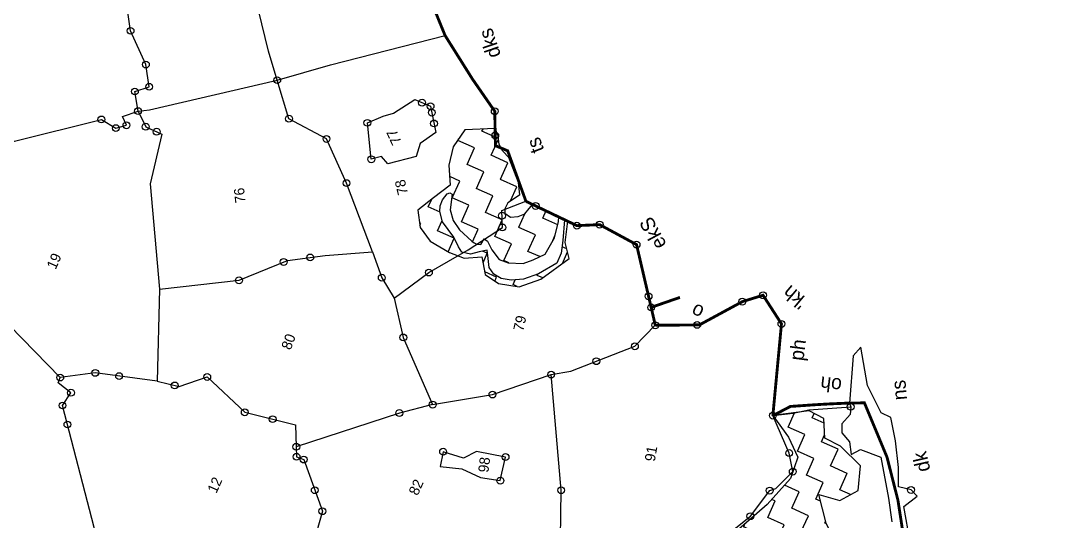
# Model space of a CAD drawing. Header units: metres. Extents: x 320588 to 323443, y 1845165 to 1849428.
# Drawn here: x 321560 to 323403, y 1846572 to 1847456 of the extents above; entities that cross this region are included whole.
import ezdxf

# ---------------------------------------------------------------- set-up
doc = ezdxf.new("R2010")
doc.units = ezdxf.units.M
doc.header["$LTSCALE"] = 0.3
doc.linetypes.add('DASHDOT', pattern=[1, 0.5, -0.25, 0, -0.25])
doc.linetypes.add('DIVIDE', pattern=[1.25, 0.5, -0.25, 0, -0.25, 0, -0.25])
for name, color, linetype in [('LINE_WATER', 4, 'Continuous'), ('OFF', 1, 'Continuous'), ('POLY_HATCH', 12, 'Continuous'), ('POLY_PARCEL', 6, 'Continuous'), ('POLY_WATER', 4, 'Continuous'), ('SYM_LOGO', 1, 'Continuous'), ('SYM_STONE', 1, 'Continuous'), ('TEXT_MAPOUT', 7, 'Continuous'), ('TEXT_PARCEL', 7, 'Continuous'), ('V_BOUND_LINE', 7, 'Continuous'), ('V_BOUND_STREAM_LINE', 7, 'DASHDOT'), ('V_DIVIDE_LINE', 7, 'DIVIDE')]:
    doc.layers.add(name, color=color, linetype=linetype)
doc.styles.add('TEXT_MAP', font='', dxfattribs={"height": 1.8})
doc.styles.get('TEXT_MAP').set_extended_font_data('Kruti Dev 050')
pattern_1 = [(66.6566, (323053.09, 1844612.276), (-17.15093, 43.19366), [32.8622, -32.8622]), (156.6566, (323066.11, 1844642.448), (-43.19366, -17.15093), [32.8622, -32.8622])]

# ---------------------------------------------------------------- blocks, each defined once
blk = doc.blocks.new('STONE')
blk.add_circle((0, 0), 0.851)
blk = doc.blocks.new('RGDFG')
at = {"layer": 'POLY_HATCH'}
h = blk.add_hatch(dxfattribs=at)
h.set_pattern_fill('ZIGZAG', color=256, scale=10.350296, angle=66.6566, style=0)
h.set_pattern_definition(pattern_1)
h.paths.add_polyline_path([(322339.1, 1847215.6), (322318.4, 1847184.5), (322311.3, 1847151.2), (322314, 1847115.4), (322283.9, 1847092), (322256, 1847069.5), (322260.7, 1847038.3), (322279.3, 1847013.9), (322314.1, 1846993.5), (322340.8, 1846983.7), (322372.9, 1846986.3), (322379.1, 1846954.5), (322403.2, 1846938.6), (322440.9, 1846933.3), (322479.8, 1846947.4), (322530.7, 1846985.5), (322523.1, 1847014.3), (322527, 1847052.7), (322521.2, 1847055.5), (322518.8, 1847018), (322516, 1846994.8), (322508.1, 1846976.7), (322475.3, 1846957.1), (322448.7, 1846947), (322426.3, 1846945.1), (322408.1, 1846948), (322394.7, 1846955.2), (322386.4, 1846967.4), (322384, 1846983.5), (322382, 1846998.8), (322367.7, 1846995.6), (322352, 1846990.9), (322336.4, 1846994.7), (322330.3, 1847003.8), (322321.9, 1847021.1), (322300.9, 1847048.9), (322296, 1847067.5), (322296, 1847077.5), (322300.1, 1847088.7), (322308.4, 1847099.5), (322313.6, 1847101.6), (322317.6, 1847099.2), (322314.7, 1847070.9), (322319.9, 1847051.4), (322331.5, 1847034.9), (322354.2, 1847014.3), (322358.8, 1847011.6), (322363.4, 1847009), (322370.5, 1847008.8), (322376.4, 1847019.1), (322382.5, 1847015.1), (322390.8, 1846999.3), (322404.2, 1846982), (322420.4, 1846976.4), (322447.4, 1846975.6), (322465.3, 1846982.2), (322487.1, 1846992.9), (322503.5, 1847022.5), (322510.4, 1847051.8), (322511.1, 1847060.5), (322464.4, 1847083.2), (322457.2, 1847074.8), (322449.4, 1847065.2), (322437.3, 1847060.4), (322423.8, 1847059.1), (322413.1, 1847065.8), (322412.9, 1847073.8), (322418.2, 1847084.5), (322426.5, 1847090.2), (322439.8, 1847099.6), (322437.1, 1847121.6), (322419.2, 1847166.7), (322408.3, 1847177.9), (322401.4, 1847190.2), (322399.3, 1847205.4), (322393.7, 1847218.8)])
h = blk.add_hatch(dxfattribs=at)
h.set_pattern_fill('ZIGZAG', color=256, scale=10.350296, angle=66.6566, style=0)
h.set_pattern_definition(pattern_1)
h.paths.add_polyline_path([(321836, 1846429.4), (321799.1, 1846437.6), (321739.1, 1846423.1), (321782.6, 1846408.2), (321807.1, 1846380.3), (321836.2, 1846354.2), (321847.1, 1846343.8), (321896.2, 1846314.9), (321895.2, 1846290.3), (321882.3, 1846238.1), (321891.8, 1846224.4), (321865, 1846207.1), (321846.7, 1846182.3), (321817.4, 1846154.5), (321801.1, 1846134.6), (321755.7, 1846140.7), (321724.3, 1846108.1), (321694.4, 1846119.1), (321678.7, 1846158.6), (321682.5, 1846189.6), (321665.9, 1846204.5), (321619.4, 1846186.1), (321642.9, 1846120.1), (321612.1, 1846076.6), (321604.4, 1846043), (321603.4, 1846026.5), (321613.3, 1846015.5), (321616.2, 1846005.3), (321632.9, 1845995.8), (321667, 1845989), (321687.8, 1846010.3), (321713.1, 1846024.4), (321720.5, 1846005.8), (321761.3, 1845997.8), (321798.9, 1846004.7), (321826.3, 1846037.1), (321865, 1846010.8), (321910.9, 1846037.2), (321920, 1846116), (321948.9, 1846107.4), (321978.4, 1846117.7), (321998.7, 1846151.3), (321998.6, 1846209.1), (321973.9, 1846240.9), (322008.5, 1846258.7), (322014.4, 1846294.7), (321989.7, 1846326.5), (321943.1, 1846338.9), (321912.8, 1846371.2), (321959.9, 1846391.3), (321981.2, 1846351.3), (322008.9, 1846335.5), (322075.8, 1846370.1), (322108, 1846360.1), (322110.4, 1846316.7), (322132.9, 1846297.4), (322179.2, 1846288.9), (322201.5, 1846287), (322188.6, 1846234.9), (322187.1, 1846204.7), (322223, 1846185.4), (322268.7, 1846188.8), (322261.8, 1846139.5), (322260.8, 1846114.9), (322279.8, 1846087.5), (322332.4, 1846080.2), (322396.2, 1846085.3), (322414.4, 1846069.8), (322462.7, 1846070.1), (322434.3, 1846026.6), (322442.3, 1845996.2), (322462.9, 1845981.5), (322505.3, 1845972.8), (322543.8, 1845977.4), (322587, 1846010.7), (322575.8, 1845971.3), (322580.6, 1845942.3), (322590.7, 1845916.7), (322616.6, 1845905.5), (322650.5, 1845908.2), (322675.1, 1845936.1), (322678, 1845871.4), (322692.5, 1845838.2), (322726, 1845804.4), (322760.3, 1845772.3), (322789.7, 1845782.7), (322838, 1845783.1), (322877.9, 1845817.8), (322905.9, 1845855.8), (322901.1, 1845898.2), (322952.4, 1845901.1), (322976.7, 1845904.1), (322997.5, 1845956.7), (322980.1, 1846041.2), (323012.8, 1846050.1), (323034, 1846081.4), (323037.6, 1846129.9), (323016.8, 1846148.5), (323043.2, 1846200.6), (323036.6, 1846247.7), (323019, 1846264.9), (322959.5, 1846282.9), (322973.5, 1846342.3), (322962.5, 1846370.2), (322919.9, 1846382.8), (322928.5, 1846411.8), (322882.3, 1846460.6), (322897.4, 1846486.8), (322919.2, 1846465.8), (322928.8, 1846451.3), (322961.6, 1846447.8), (322986.4, 1846465.9), (323000.6, 1846487), (323005.3, 1846502.6), (323000.7, 1846512.4), (322986.7, 1846564.6), (323024.5, 1846554.1), (323057.5, 1846572.6), (323061.3, 1846617.1), (323024.5, 1846652.3), (322996, 1846666.5), (322994.1, 1846702), (322967.2, 1846715.5), (322901.8, 1846705.9), (322930.8, 1846667.6), (322947.9, 1846631.4), (322935, 1846592.7), (322893.4, 1846545.2), (322815.1, 1846475.1), (322840.2, 1846421.9), (322843.8, 1846399.2), (322834.2, 1846359), (322843.2, 1846326.3), (322839.8, 1846300.8), (322815.9, 1846276.5), (322841.3, 1846246.3), (322859.8, 1846213.3), (322863.8, 1846169.2), (322868.8, 1846122.8), (322865.3, 1846101.2), (322855.2, 1846082.5), (322841.9, 1846038.2), (322837.7, 1846015), (322808.8, 1845979.4), (322783.1, 1845973.2), (322744.7, 1846009), (322723.5, 1846062.4), (322725.9, 1846090.2), (322696.2, 1846097.2), (322673.3, 1846124.4), (322629.4, 1846160.7), (322604.7, 1846206), (322564.1, 1846210), (322495.8, 1846229.9), (322421.3, 1846242.3), (322398.2, 1846273.5), (322395.1, 1846315.2), (322352.3, 1846358.7), (322298.8, 1846381.8), (322263.6, 1846402.8), (322189.3, 1846417.6), (322137.6, 1846422.5), (322060, 1846452.2), (322020.1, 1846432.7), (321977.6, 1846414.4), (321958.7, 1846441.9), (321912.8, 1846442.4), (321867.8, 1846454.1)])
h.paths.add_polyline_path([(321773.3, 1846088.8), (321757.5, 1846060), (321764.2, 1846052), (321775.1, 1846057.5), (321784.5, 1846075.5), (321799.3, 1846074.2), (321813.3, 1846059.6), (321797.9, 1846035.7), (321783.4, 1846021.6), (321766.4, 1846013.7), (321744.3, 1846021.5), (321724.1, 1846033.6), (321705.2, 1846033.3), (321671.8, 1846018.8), (321678.6, 1846034.6), (321685.6, 1846046.8), (321689.3, 1846055.4), (321700.6, 1846077.7), (321709.8, 1846063.6), (321724.6, 1846074.2), (321732.6, 1846080.9), (321753.9, 1846087)], flags=16)
h.paths.add_polyline_path([(322514.2, 1846100.3), (322524.1, 1846111.3), (322527.8, 1846119.9), (322545.3, 1846093.6), (322589.6, 1846074.5), (322641.6, 1846080.9), (322612.5, 1846052.8), (322589.7, 1846035.4), (322564.4, 1846027.7), (322533.9, 1846035.7), (322514.7, 1846054.2), (322513.7, 1846071.6)], flags=16)
h.paths.add_polyline_path([(322703.7, 1845877.5), (322722.7, 1845862.5), (322748.5, 1845851.4), (322790, 1845845.3), (322840.2, 1845883.1), (322856.7, 1845913.4), (322879, 1845913.9), (322881.8, 1845889), (322867.1, 1845851.1), (322852.2, 1845832.1), (322819.1, 1845810.7), (322794.6, 1845800.9), (322761.8, 1845799.8), (322730.2, 1845828.7), (322705.5, 1845858), (322697, 1845874.8)], flags=16)
h.paths.add_polyline_path([(322922.9, 1846366), (322938.7, 1846359.2), (322954.2, 1846344), (322961.5, 1846313.7), (322948.7, 1846292), (322932.7, 1846290.4), (322926, 1846310.3), (322924.9, 1846343), (322915.4, 1846363)], flags=16)
h.paths.add_polyline_path([(322929.7, 1846267.4), (322935.6, 1846273.3), (322947.5, 1846273.3), (322968.8, 1846267.5), (323001.9, 1846249.8), (323019.8, 1846228.5), (323021.4, 1846200.6), (323015.2, 1846174.4), (322995.3, 1846167.7), (322975.5, 1846172.9), (322978.2, 1846187), (322977.4, 1846212.8), (322961.3, 1846238.4)], flags=16)
at = {"layer": 'LINE_WATER'}
blk.add_lwpolyline([(322901.8, 1846705.9), (322938.6, 1846710.9), (322966.7, 1846717.2), (323042.2, 1846723.6)], dxfattribs=at)
at = {"layer": 'OFF'}
blk.add_lwpolyline([(323045.3, 1846816.1), (323059.3, 1846831.4)], dxfattribs=at)
at = {"layer": 'POLY_HATCH'}
for points in [[(322393.7, 1847218.8), (322339.1, 1847215.6), (322318.4, 1847184.5), (322311.3, 1847151.2), (322314, 1847115.4), (322283.9, 1847092), (322256, 1847069.5), (322260.7, 1847038.3), (322279.3, 1847013.9), (322314.1, 1846993.5), (322340.8, 1846983.7), (322372.9, 1846986.3), (322379.1, 1846954.5), (322403.2, 1846938.6), (322440.9, 1846933.3), (322479.8, 1846947.4), (322530.7, 1846985.5), (322523.1, 1847014.3), (322527, 1847052.7)], [(322439.8, 1847099.6), (322437.1, 1847121.6), (322419.2, 1847166.7), (322408.3, 1847177.9), (322401.4, 1847190.2), (322399.3, 1847205.4), (322393.7, 1847218.8)], [(322521.2, 1847055.5), (322518.8, 1847018), (322516, 1846994.8), (322508.1, 1846976.7), (322475.3, 1846957.1), (322448.7, 1846947), (322426.3, 1846945.1), (322408.1, 1846948), (322394.7, 1846955.2), (322386.4, 1846967.4), (322384, 1846983.5), (322382, 1846998.8), (322367.7, 1846995.6), (322352, 1846990.9), (322336.4, 1846994.7), (322330.3, 1847003.8), (322321.9, 1847021.1), (322300.9, 1847048.9), (322296, 1847067.5), (322296, 1847077.5), (322300.1, 1847088.7), (322308.4, 1847099.5), (322313.6, 1847101.6), (322317.6, 1847099.2), (322314.7, 1847070.9), (322319.9, 1847051.4), (322331.5, 1847034.9), (322354.2, 1847014.3), (322358.8, 1847011.6), (322363.4, 1847009), (322370.5, 1847008.8), (322376.4, 1847019.1), (322382.5, 1847015.1), (322390.8, 1846999.3), (322404.2, 1846982), (322420.4, 1846976.4), (322447.4, 1846975.6), (322465.3, 1846982.2), (322487.1, 1846992.9), (322503.5, 1847022.5), (322510.4, 1847051.8), (322511.1, 1847060.5)], [(322439.8, 1847099.6), (322426.5, 1847090.2), (322418.2, 1847084.5), (322412.9, 1847073.8), (322413.1, 1847065.8), (322423.8, 1847059.1), (322437.3, 1847060.4), (322449.4, 1847065.2), (322457.2, 1847074.8), (322464.4, 1847083.2), (322511.1, 1847060.5)], [(322521.2, 1847055.5), (322527, 1847052.7)], [(322901.8, 1846705.9), (322930.8, 1846667.6), (322947.9, 1846631.4), (322935, 1846592.7), (322893.4, 1846545.2), (322815.1, 1846475.1)], [(323005.3, 1846502.6), (323000.7, 1846512.4), (322986.7, 1846564.6), (323024.5, 1846554.1), (323057.5, 1846572.6), (323061.3, 1846617.1), (323024.5, 1846652.3), (322996, 1846666.5), (322994.1, 1846702), (322967.2, 1846715.5), (322901.8, 1846705.9)]]:
    blk.add_lwpolyline(points, dxfattribs=at)
at = {"layer": 'POLY_PARCEL'}
for points in [[(321999.2, 1847301.2), (321982.6, 1847353.2), (321945.6, 1847499.5), (321878.9, 1847800.6)], [(321748.6, 1847242.2), (321742.4, 1847277.5), (321768.1, 1847286.4), (321761.7, 1847326.5), (321733.2, 1847387.1), (321717.4, 1847489.6)], [(321999.2, 1847301.2), (322095.1, 1847330.2), (322301.4, 1847385.6)], [(321748.6, 1847242.2), (321769.3, 1847244.6), (321888.2, 1847274.2), (321999.2, 1847301.2)], [(322175, 1846993.3), (322126.6, 1847116.7), (322089.5, 1847196), (322021.2, 1847231.8), (321999.2, 1847301.2)], [(321282.9, 1847114.3), (321526, 1847185.3), (321682.5, 1847226.3), (321708.8, 1847210.9), (321727.9, 1847216.3), (321720.8, 1847232.1), (321748.6, 1847242.2)], [(321748.6, 1847242.2), (321762.7, 1847214.1), (321792, 1847201.2), (321772.2, 1847110.8), (321791.6, 1846921)], [(322215, 1846909.8), (322277.4, 1846956.8), (322347.8, 1846999), (322409.1, 1847040.1), (322407.7, 1847070.4), (322451.1, 1847087.8)], [(321791.6, 1846921), (321934.7, 1846938.5), (322021.7, 1846975.6), (322089.7, 1846985.4), (322175, 1846993.3)], [(322175, 1846993.3), (322192.5, 1846946.5), (322215, 1846909.8)], [(321791.6, 1846921), (321789.4, 1846754.1)], [(322215, 1846909.8), (322232.7, 1846838.9), (322287.1, 1846718.2)], [(321614, 1846758.7), (321474.6, 1846898.1)], [(322500.5, 1846775.2), (322536.1, 1846781.9), (322651.1, 1846828.1), (322687.5, 1846866.6)], [(321678.4, 1846470.6), (321678.9, 1846488.6), (321618.8, 1846708.2), (321633.7, 1846731.6), (321610.5, 1846748.9), (321614, 1846758.7)], [(321789.4, 1846754.1), (321677.2, 1846767.9), (321614, 1846758.7)], [(321789.4, 1846754.1), (321829.3, 1846745.1), (321879.5, 1846763.1), (321948.1, 1846700), (322040.2, 1846678.7), (322041.9, 1846638.9)], [(322287.1, 1846718.2), (322394.9, 1846737.7), (322500.5, 1846775.2)], [(322521.3, 1846435.2), (322521.2, 1846566.3), (322500.5, 1846775.2)], [(322287.1, 1846718.2), (322227.3, 1846702.2), (322041.9, 1846638.9)], [(322813.8, 1846482.4), (322863.5, 1846523.5), (322897.8, 1846570.3), (322908.9, 1846574.4), (322939.1, 1846605.1), (322932.1, 1846638.7), (322901.8, 1846705.9)], [(322041.9, 1846638.9), (322042.6, 1846620.8), (322055.6, 1846615.9), (322090.5, 1846523), (322073.8, 1846461.5)]]:
    blk.add_lwpolyline(points, dxfattribs=at)
for points in [[(322170.9, 1847160.3), (322163, 1847226.1), (322191.5, 1847238.5), (322210, 1847244.3), (322248.3, 1847269.1), (322276.7, 1847257.6), (322286.8, 1847210.4), (322259, 1847189.7), (322251.7, 1847166.1), (322200.8, 1847152.4), (322189.1, 1847165.5)], [(322420, 1846625), (322367.3, 1846634.1), (322344.3, 1846622), (322307.2, 1846633.3), (322302, 1846606.7), (322341.3, 1846602.8), (322375.5, 1846587.5), (322411, 1846582.2)]]:
    blk.add_lwpolyline(points, close=True, dxfattribs=at)
at = {"layer": 'POLY_WATER'}
for points in [[(323045.3, 1846816.1), (323039.9, 1846730.4)], [(323434.6, 1846308.1), (323332.5, 1846289.8), (323226.5, 1846262.6), (323200.3, 1846305), (323165.1, 1846417.2), (323140.1, 1846544.6), (323164.3, 1846563.6), (323153, 1846574.7), (323130.4, 1846580), (323129.6, 1846615), (323123.6, 1846663), (323115, 1846705), (323097.3, 1846713.5), (323072.3, 1846762.6), (323059.3, 1846831.4)], [(323042.2, 1846723.6), (323041.4, 1846709.5), (323026.3, 1846692.8), (323027, 1846676.3), (323041.1, 1846660.1), (323043.8, 1846637.3), (323060.8, 1846646.4), (323097.9, 1846633.4), (323112.3, 1846559.2), (323119.2, 1846516.3)], [(323039.9, 1846730.4), (323042.2, 1846723.6)]]:
    blk.add_lwpolyline(points, dxfattribs=at)
at = {"layer": 'V_BOUND_LINE', "const_width": 5.18}
for points in [[(322301.4, 1847385.6), (322255, 1847495.4), (322216.9, 1847582.3)], [(322451.1, 1847087.8), (322417, 1847178.7), (322394.6, 1847187.8), (322392.8, 1847249.8), (322352.2, 1847306.9), (322301.4, 1847385.6)], [(322687.5, 1846866.6), (322651.8, 1847012), (322584.7, 1847047.3), (322543.6, 1847045), (322451.1, 1847087.8)], [(322901.8, 1846705.9), (322915.3, 1846872), (322881.4, 1846923.3), (322844.1, 1846911.3), (322767.2, 1846868.3), (322687.5, 1846866.6)], [(322901.8, 1846705.9), (322933.2, 1846722.9), (322975.9, 1846726.4), (323003, 1846728.3), (323039.9, 1846730.4)]]:
    blk.add_lwpolyline(points, dxfattribs=at)
at = {"layer": 'V_BOUND_STREAM_LINE', "ltscale": 10, "const_width": 5.18}
blk.add_lwpolyline([(323039.9, 1846730.4), (323066.9, 1846731), (323108.9, 1846633.4), (323129.6, 1846555.8), (323167.1, 1846330.3), (323232.5, 1846183.5), (323136.3, 1846082.9), (323052.4, 1845921.9), (322921.5, 1845600.2), (322704.8, 1845495.6), (322411.3, 1845546.2), (321927.2, 1845603.9), (321844.7, 1845639.3), (321889, 1845719.5)], dxfattribs=at)
at = {"layer": 'V_DIVIDE_LINE', "ltscale": 10, "const_width": 5.18}
blk.add_lwpolyline([(322679.6, 1846898.9), (322731.4, 1846917.6)], dxfattribs=at)
at = {"layer": 'SYM_STONE', "xscale": 7.245207014765816, "yscale": 7.245207014765816, "zscale": 7.245207014765816, "rotation": 66.65656508673668}
for p in [(321733.2, 1847387.1), (321761.7, 1847326.5), (321999.2, 1847301.2), (321742.4, 1847277.5), (321768.1, 1847286.4), (322261.3, 1847263.8), (321748.6, 1847242.2), (322276.7, 1847257.6), (322279.1, 1847246), (322392.8, 1847249.8), (321682.5, 1847226.3), (322021.2, 1847231.8), (322163, 1847226.1), (322283.3, 1847226.5), (321708.8, 1847210.9), (321727.9, 1847216.3), (321762.7, 1847214.1), (321782.6, 1847205.3), (322394.1, 1847206.2), (322089.5, 1847196), (322170.9, 1847160.3), (322126.6, 1847116.7), (322468.7, 1847079.6), (322408.1, 1847061.3), (322409.1, 1847040.1), (322543.6, 1847045), (322584.7, 1847047.3), (322651.8, 1847012), (322062.8, 1846981.5), (322014.9, 1846972.7), (322277.4, 1846956.8), (321934.7, 1846938.5), (322192.5, 1846946.5), (322674.7, 1846918.9), (322881.4, 1846923.3), (322844.1, 1846911.3), (322679.6, 1846898.9), (322687.5, 1846866.6), (322763.2, 1846868.2), (322915.3, 1846872), (322232.7, 1846838.9), (322651.1, 1846828.1), (322581.8, 1846800.3), (322500.5, 1846775.2), (321614, 1846758.7), (321677.2, 1846767.9), (321720.4, 1846762.6), (321879.5, 1846763.1), (321633.7, 1846731.6), (321821, 1846747), (322394.9, 1846737.7), (322287.1, 1846718.2), (323042.2, 1846723.6), (321618.8, 1846708.2), (321948.1, 1846700), (322227.3, 1846702.2), (322901.8, 1846705.9), (321628.1, 1846674), (321998.5, 1846688.3), (322041.9, 1846638.9), (322932.1, 1846638.7), (322042.6, 1846620.8), (322307.2, 1846633.3), (322420, 1846625), (322055.6, 1846615.9), (322939.1, 1846605.1), (322411, 1846582.2), (322076.3, 1846560.8), (322521.2, 1846566.3), (322897.8, 1846570.3), (323153, 1846574.7), (322090.5, 1846523), (322863.5, 1846523.5)]:
    blk.add_blockref('STONE', p, dxfattribs=at)
at = {"layer": 'TEXT_MAPOUT', "style": 'TEXT_MAP'}
for s, height, rotation, p in [('dks', 25.88, 109.5152, (322403.1, 1847351.4)), ('ts', 25.88, 111.6362, (322483.4, 1847181.2)), ('ekS', 25.88, 119.0683, (322706.8, 1847012.9)), ("'kh", 25.88, 140.7004, (322963.6, 1846916.7)), ('o', 25.9, 156.6566, (322777.1, 1846900.1)), ('ph', 25.88, 83.3446, (322955.6, 1846804.7)), ('oh', 25.88, 174.0222, (323026.6, 1846774.1)), ('ns', 25.88, 95.6939, (323143.8, 1846737.9)), ('dk', 25.88, 103.5069, (323187.8, 1846610.8))]:
    blk.add_text(s, height=height, rotation=rotation, dxfattribs=at).set_placement(p)
at = {"layer": 'TEXT_PARCEL', "style": 'TEXT_MAP'}
for s, rotation, p in [('77', 115.4505, (322225.7, 1847192.3)), ('78', 104.2056, (322238.2, 1847099.1)), ('76', 96.8953, (321944.9, 1847079.3)), ('19', 66.6566, (321603.3, 1846952.7)), ('79', 77.9587, (322449, 1846851.7)), ('80', 70.2304, (322029.4, 1846812.5)), ('91', 80.6832, (322689.5, 1846619.3)), ('98', 83.8012, (322389.3, 1846595.9)), ('12', 66.6566, (321898.6, 1846551.6)), ('82', 66.6566, (322262.2, 1846552.1))]:
    blk.add_text(s, height=18.63, rotation=rotation, dxfattribs=at).set_placement(p)

msp = doc.modelspace()

# ---------------------------------------------------------------- block references
at = {"layer": 'SYM_LOGO', "xscale": 0.977064271651382, "yscale": 0.977064271651382, "zscale": 0.977064271651382, "rotation": 359.2861025100409}
msp.add_blockref('RGDFG', (-15065.5, 46479.4), dxfattribs=at)

doc.saveas('drawing.dxf')
